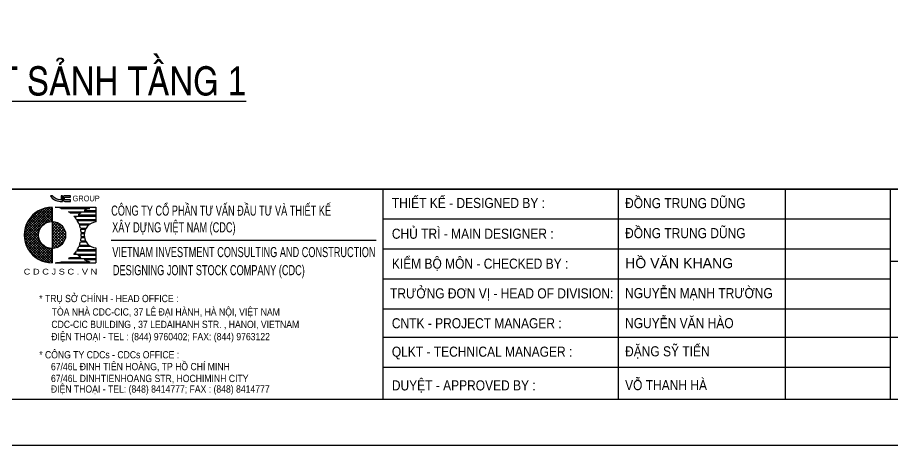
# Model space of a CAD drawing. Extents: x 134921 to 2525442, y -280073 to 23449.
# Drawn here: x 169581 to 187460, y -25556 to -16817 of the extents above; entities that cross this region are included whole.
import ezdxf
from ezdxf.enums import TextEntityAlignment as Align

# ---------------------------------------------------------------- set-up
doc = ezdxf.new("R2010")
doc.units = 0
doc.layers.get('0').update_dxf_attribs({"linetype": 'CONTINUOUS'})
doc.layers.get('Defpoints').update_dxf_attribs({"linetype": 'CONTINUOUS'})
for name, color, linetype in [('CDC -TEXT KHUNG', 7, 'CONTINUOUS'), ('CDC-KHUNGTEN', 7, 'CONTINUOUS'), ('HBS-Text1', 2, 'CONTINUOUS')]:
    doc.layers.add(name, color=color, linetype=linetype)
doc.layers.add('X_GRID$0$symb', color=6, linetype='CONTINUOUS', lineweight=25)
doc.styles.add('HBS-TitleText', font='VHARIALN_1.TTF', dxfattribs={"width": 0.75})
doc.styles.add('KT CDC', font='arial.ttf', dxfattribs={"width": 0.85, "height": 200})
doc.styles.add('TEXT', font='VHARIAL_1.TTF')

# ---------------------------------------------------------------- blocks, each defined once
blk = doc.blocks.new('LOGO')
at = {"layer": 'CDC -TEXT KHUNG'}
h = blk.add_hatch(color=1, dxfattribs=at)
h.paths.add_polyline_path([(-2.97, 5.43), (-3.17, 5.43), (-3.17, 4.86), (-3.22, 4.86, -0.237912), (-4.36, 5.43), (-4.62, 5.43, 0.272847), (-3.29, 4.65), (-2.97, 4.65)])
h.paths.add_polyline_path([(-1.85, 5.43), (-2.64, 5.43, 0.414214), (-2.89, 5.17), (-2.89, 4.9, 0.414214), (-2.64, 4.65), (-1.85, 4.65), (-1.85, 4.85), (-2.64, 4.85, -0.414214), (-2.69, 4.9), (-2.69, 5.17, -0.414214), (-2.64, 5.23), (-1.85, 5.23)])
h = blk.add_hatch(dxfattribs=at)
h.set_pattern_fill('ANSI37', color=102, scale=2.275319, angle=360, style=0)
h.set_pattern_definition([(45, (-2825.77208, 631.462), (-0.176978248, 0.17697825), []), (135, (-2825.77208, 631.462), (-0.176978248, -0.17697825), [])])
edge = h.paths.add_edge_path()
edge.add_arc((-4.4, 0.02), 1.86, 90, 270)
edge.add_line((-4.4, -1.84), (-4.4, -3.79))
edge.add_line((-4.4, -3.79), (-4.59, -3.79))
edge.add_line((-4.59, -3.79), (-4.77, -3.78))
edge.add_line((-4.77, -3.78), (-4.96, -3.75))
edge.add_line((-4.96, -3.75), (-5.14, -3.72))
edge.add_line((-5.14, -3.72), (-5.33, -3.68))
edge.add_line((-5.33, -3.68), (-5.51, -3.63))
edge.add_line((-5.51, -3.63), (-5.68, -3.57))
edge.add_line((-5.68, -3.57), (-5.86, -3.5))
edge.add_line((-5.86, -3.5), (-6.03, -3.43))
edge.add_line((-6.03, -3.43), (-6.2, -3.34))
edge.add_line((-6.2, -3.34), (-6.36, -3.25))
edge.add_line((-6.36, -3.25), (-6.52, -3.15))
edge.add_line((-6.52, -3.15), (-6.67, -3.04))
edge.add_line((-6.67, -3.04), (-6.82, -2.93))
edge.add_line((-6.82, -2.93), (-6.96, -2.81))
edge.add_line((-6.96, -2.81), (-7.1, -2.68))
edge.add_line((-7.1, -2.68), (-7.22, -2.54))
edge.add_line((-7.22, -2.54), (-7.35, -2.4))
edge.add_line((-7.35, -2.4), (-7.46, -2.25))
edge.add_line((-7.46, -2.25), (-7.57, -2.1))
edge.add_line((-7.57, -2.1), (-7.67, -1.94))
edge.add_line((-7.67, -1.94), (-7.76, -1.78))
edge.add_line((-7.76, -1.78), (-7.85, -1.61))
edge.add_line((-7.85, -1.61), (-7.92, -1.44))
edge.add_line((-7.92, -1.44), (-7.99, -1.27))
edge.add_line((-7.99, -1.27), (-8.05, -1.09))
edge.add_line((-8.05, -1.09), (-8.1, -0.91))
edge.add_line((-8.1, -0.91), (-8.14, -0.72))
edge.add_line((-8.14, -0.72), (-8.17, -0.54))
edge.add_line((-8.17, -0.54), (-8.19, -0.35))
edge.add_line((-8.19, -0.35), (-8.21, -0.17))
edge.add_line((-8.21, -0.17), (-8.21, 0.02))
edge.add_line((-8.21, 0.02), (-8.21, 0.21))
edge.add_line((-8.21, 0.21), (-8.19, 0.39))
edge.add_line((-8.19, 0.39), (-8.17, 0.58))
edge.add_line((-8.17, 0.58), (-8.14, 0.76))
edge.add_line((-8.14, 0.76), (-8.1, 0.95))
edge.add_line((-8.1, 0.95), (-8.05, 1.13))
edge.add_line((-8.05, 1.13), (-7.99, 1.3))
edge.add_line((-7.99, 1.3), (-7.92, 1.48))
edge.add_line((-7.92, 1.48), (-7.85, 1.65))
edge.add_line((-7.85, 1.65), (-7.76, 1.82))
edge.add_line((-7.76, 1.82), (-7.67, 1.98))
edge.add_line((-7.67, 1.98), (-7.57, 2.14))
edge.add_line((-7.57, 2.14), (-7.46, 2.29))
edge.add_line((-7.46, 2.29), (-7.35, 2.44))
edge.add_line((-7.35, 2.44), (-7.22, 2.58))
edge.add_line((-7.22, 2.58), (-7.1, 2.72))
edge.add_line((-7.1, 2.72), (-6.96, 2.84))
edge.add_line((-6.96, 2.84), (-6.82, 2.97))
edge.add_line((-6.82, 2.97), (-6.67, 3.08))
edge.add_line((-6.67, 3.08), (-6.52, 3.19))
edge.add_line((-6.52, 3.19), (-6.36, 3.29))
edge.add_line((-6.36, 3.29), (-6.2, 3.38))
edge.add_line((-6.2, 3.38), (-6.03, 3.47))
edge.add_line((-6.03, 3.47), (-5.86, 3.54))
edge.add_line((-5.86, 3.54), (-5.68, 3.61))
edge.add_line((-5.68, 3.61), (-5.51, 3.67))
edge.add_line((-5.51, 3.67), (-5.33, 3.72))
edge.add_line((-5.33, 3.72), (-5.14, 3.76))
edge.add_line((-5.14, 3.76), (-4.96, 3.79))
edge.add_line((-4.96, 3.79), (-4.77, 3.81))
edge.add_line((-4.77, 3.81), (-4.59, 3.83))
edge.add_line((-4.59, 3.83), (-4.4, 3.83))
edge.add_line((-4.4, 3.83), (-4.4, 1.88))
h = blk.add_hatch(dxfattribs=at)
h.set_pattern_fill('ANSI37', color=1, scale=2.275319, angle=360, style=0)
h.set_pattern_definition([(45, (-487.00256, -143.02526), (-0.20111165, 0.20111165), []), (135, (-487.00256, -143.02526), (-0.20111165, -0.20111165), [])])
h.paths.add_polyline_path([(-4.4, 1.88), (-4.4, -1.78), (-4.4, -1.84, 0.414214), (-2.54, 0.02, 0.414214)])
at = {"layer": 'CDC -TEXT KHUNG', "color": 102}
for p, q in [((-4.4, 3.83), (-4.4, -1.78)), ((-4, 3.84), (1.63, 3.84)), ((-3.15, 3.69), (0.78, 3.69)), ((1.63, 3.84), (1.63, 1.82)), ((-2.14, 3.23), (1.63, 3.23)), ((-1.93, 3.09), (-0.44, 3.09)), ((-1.41, 2.63), (1.63, 2.63)), ((-1.28, 2.48), (-1.09, 2.48)), ((-0.81, 2.78), (1.63, 2.78)), ((0.02, 3.38), (1.63, 3.38)), ((-1.05, 2.18), (1.63, 2.18)), ((-0.95, 2.03), (1.63, 2.03)), ((-0.71, 1.57), (0.9, 1.57)), ((-0.65, 1.43), (0.69, 1.43)), ((-0.5, 0.97), (0.29, 0.97)), ((-0.47, 0.82), (0.21, 0.82)), ((-0.4, 0.37), (0.06, 0.37)), ((-0.39, 0.22), (0.03, 0.22)), ((-0.5, -0.93), (0.29, -0.93)), ((-0.47, -0.78), (0.21, -0.78)), ((-0.4, -0.33), (0.06, -0.33)), ((-0.39, -0.18), (0.03, -0.18)), ((-4.4, -1.78), (-4.4, -3.79)), ((-1.05, -2.14), (1.63, -2.14)), ((-0.95, -1.99), (1.63, -1.99)), ((-0.71, -1.53), (0.9, -1.53)), ((-0.65, -1.39), (0.69, -1.39)), ((1.63, -1.75), (1.63, -3.79)), ((-2.14, -3.2), (1.63, -3.2)), ((-1.93, -3.05), (-0.44, -3.05)), ((-1.41, -2.59), (1.63, -2.59)), ((-1.28, -2.45), (-1.09, -2.45)), ((-0.81, -2.74), (1.63, -2.74)), ((0.02, -3.34), (1.63, -3.34)), ((-4.4, -3.79), (-4.4, -3.79)), ((-4, -3.79), (1.63, -3.79)), ((-3.15, -3.65), (0.78, -3.65))]:
    blk.add_line(p, q, dxfattribs=at)
at = {"layer": 'CDC -TEXT KHUNG'}
blk.add_line((-0.67, 1.22), (-0.67, 1.22), dxfattribs=at)
at = {"layer": 'CDC -TEXT KHUNG', "color": 1}
for points in [[(-2.97, 5.43), (-3.17, 5.43), (-3.17, 4.86), (-3.22, 4.86, -0.237912), (-4.36, 5.43), (-4.62, 5.43, 0.272847), (-3.29, 4.65), (-2.97, 4.65)], [(-1.85, 5.43), (-2.64, 5.43, 0.414214), (-2.89, 5.17), (-2.89, 4.9, 0.414214), (-2.64, 4.65), (-1.85, 4.65), (-1.85, 4.85), (-2.64, 4.85, -0.414214), (-2.69, 4.9), (-2.69, 5.17, -0.414214), (-2.64, 5.23), (-1.85, 5.23)]]:
    blk.add_lwpolyline(points, format="xyb", close=True, dxfattribs=at)
at = {"layer": 'CDC -TEXT KHUNG', "color": 102}
blk.add_circle((-4.4, 0.02), 1.86, dxfattribs=at)
blk.add_arc((-4.42, 0.02), 3.82, 89.7449, 270.2551, dxfattribs=at)
at = {"layer": 'CDC -TEXT KHUNG', "color": 112}
blk.add_ellipse((-4.2, 0.02), major_axis=(-2.7, 2.7), ratio=1, start_param=-1.064136, end_param=-0.838054, dxfattribs=at)
at = {"layer": 'CDC -TEXT KHUNG', "color": 102}
for centre, major_axis, start_param, end_param in [((1.83, 0.02), (2.7, 2.7), 1.064136, 1.278853), ((-4.2, 0.02), (-2.7, 2.7), -1.423028, -1.355019), ((-4.2, 0.02), (2.7, 2.7), 6.199614, 6.251308), ((1.83, 0.02), (-2.7, 2.7), 0.083571, 0.124553), ((1.83, 0.02), (-2.7, 2.7), -0.147768, -0.022458), ((-4.2, 0.02), (-2.7, 2.7), 4.527318, 4.587836), ((-4.2, 0.02), (-2.7, 2.7), 4.346177, 4.481253), ((-4.2, 0.02), (-2.7, 2.7), 4.178765, 4.304301), ((1.81, 0.03), (1.27, 1.27), 0.884906, 3.827483), ((-4.2, 0.02), (2.7, 2.7), 5.589142, 5.7099), ((-4.2, 0.02), (2.7, 2.7), 5.445131, 5.550443), ((-4.2, 0.02), (-2.7, 2.7), 3.549681, 3.675216), ((-4.2, 0.02), (-2.7, 2.7), 3.714878, 3.835636), ((-4.2, 0.02), (2.7, 2.7), 4.836942, 4.89746), ((1.83, 0.02), (-2.7, 2.7), 1.446243, 1.487225), ((-4.2, 0.02), (2.7, 2.7), 4.943525, 5.078601), ((-4.2, 0.02), (-2.7, 2.7), 2.925816, 2.993825), ((-4.2, 0.02), (-2.7, 2.7), 3.17347, 3.225164), ((1.83, 0.02), (-2.7, 2.7), 1.538919, 1.718564), ((1.83, 0.02), (2.7, 2.7), 3.433536, 3.648253), ((-4.2, 0.02), (2.7, 2.7), 3.979647, 4.205729)]:
    blk.add_ellipse(centre, major_axis=major_axis, ratio=1, start_param=start_param, end_param=end_param, dxfattribs=at)
at = {"layer": 'CDC -TEXT KHUNG', "color": 1, "style": 'KT CDC', "width": 0.85}
blk.add_text('GROUP', height=0.786, dxfattribs=at).set_placement((-1.59, 4.66))
at = {"layer": 'CDC -TEXT KHUNG', "color": 102, "style": 'KT CDC', "width": 1.15}
blk.add_text('C D C J S C . V N', height=0.7935, dxfattribs=at).set_placement((-8.31, -5.41))

msp = doc.modelspace()

# ---------------------------------------------------------------- linework, layer by layer
at = {"color": 4}
msp.add_lwpolyline([(137825.171, -24613.545), (203365.318, -24613.545), (203365.318, 22511.027), (137825.171, 22511.027)], close=True, dxfattribs=at)
at = {"layer": 'CDC -TEXT KHUNG', "color": 6}
msp.add_line((171491.387, -21364.761), (176908.796, -21364.761), dxfattribs=at)
at = {"layer": 'CDC-KHUNGTEN', "color": 4}
msp.add_line((137825.171, -20323.545), (203365.318, -20323.545), dxfattribs=at)
at = {"layer": 'CDC-KHUNGTEN', "color": 7}
for p, q in [((177047.033, -20323.545), (177047.033, -24613.545)), ((181853.045, -20323.545), (181853.045, -24613.545)), ((185266.589, -20323.545), (185266.589, -24613.545)), ((187411.448, -20323.545), (187411.448, -24613.545)), ((187411.448, -20936.21), (177047.033, -20936.21)), ((187411.448, -21548.876), (177047.033, -21548.876)), ((187411.448, -22161.542), (177047.033, -22161.542)), ((187411.448, -22774.207), (177047.033, -22774.207)), ((187411.448, -23349.954), (177047.033, -23349.954)), ((187411.448, -23962.62), (177047.033, -23962.62))]:
    msp.add_line(p, q, dxfattribs=at)
at = {"layer": 'CDC-KHUNGTEN'}
for p, q in [((194785.067, -21798.851), (187411.448, -21798.851)), ((194785.067, -23349.954), (187411.448, -23349.954))]:
    msp.add_line(p, q, dxfattribs=at)
at = {"layer": 'Defpoints'}
msp.add_lwpolyline([(134920.621, -25556.171), (134920.621, 23448.829), (204303.121, 23448.829), (204303.121, -25556.171), (134920.621, -25556.171)], close=True, dxfattribs=at)
at = {"layer": 'X_GRID$0$symb', "ltscale": 2}
msp.add_lwpolyline([(137825.171, 22511.027), (203365.318, 22511.027), (203365.318, -20323.545), (137825.171, -20323.545)], close=True, dxfattribs=at)

# ---------------------------------------------------------------- block references
at = {"layer": 'CDC -TEXT KHUNG', "color": 6, "xscale": 148.4999999999838, "yscale": 148.4999999999838, "zscale": 148.4999999999838}
msp.add_blockref('LOGO', (170941.361, -21261.868), dxfattribs=at)

# ---------------------------------------------------------------- texts
at = {"layer": 'CDC -TEXT KHUNG', "style": 'KT CDC', "width": 0.85}
for s, height, p in [('THIẾT KẾ - DESIGNED BY :', 206.25, (177230.33, -20707.169)), ('ĐỒNG TRUNG DŨNG', 206.25, (181996.176, -20709.954)), ('CHỦ TRÌ - MAIN DESIGNER :', 206.25, (177230.33, -21334.99)), ('ĐỒNG TRUNG DŨNG', 206.25, (181996.176, -21322.62)), ('KIỂM BỘ MÔN - CHECKED BY :', 206.25, (177230.33, -21946.253)), ('TRƯỞNG ĐƠN VỊ - HEAD OF DIVISION:', 206.25, (177193.36, -22552.538)), ('NGUYỄN MẠNH TRƯỜNG', 206.25, (181996.176, -22547.951)), ('* TRỤ SỞ CHÍNH - HEAD OFFICE :', 148.5, (170024.564, -22629.013)), ('TÒA NHÀ CDC-CIC, 37 LÊ ĐẠI HÀNH, HÀ NỘI, VIỆT NAM', 148.5, (170279.522, -22904.038)), ('CDC-CIC BUILDING , 37 LEDAIHANH STR. , HANOI, VIETNAM', 148.5, (170272.885, -23157.097)), ('CNTK - PROJECT MANAGER :', 206.25, (177230.33, -23163.195)), ('NGUYỄN VĂN HÀO', 206.25, (181996.176, -23160.617)), ('ĐIỆN THOẠI - TEL : (844) 9760402; FAX: (844) 9763122', 148.5, (170269.933, -23407.741)), ('* CÔNG TY CDCs - CDCs OFFICE :', 148.5, (170024.564, -23777.397)), ('QLKT - TECHNICAL MANAGER :', 206.25, (177230.33, -23743.503)), ('ĐẶNG SỸ TIẾN', 206.25, (181996.176, -23736.364)), ('67/46L ĐINH TIÊN HOÀNG, TP HỒ CHÍ MINH', 148.5, (170264.07, -24019.23)), ('67/46L DINHTIENHOANG STR, HOCHIMINH CITY', 148.5, (170264.07, -24261.127)), ('ĐIỆN THOẠI - TEL: (848) 8414777; FAX : (848) 8414777', 148.5, (170264.07, -24477.064)), ('DUYỆT - APPROVED BY :', 206.25, (177230.33, -24431.896)), ('VỖ THANH HÀ', 206.25, (181996.176, -24426.176))]:
    msp.add_text(s, height=height, dxfattribs=at).set_placement(p)
at = {"layer": 'CDC -TEXT KHUNG', "color": 6, "style": 'KT CDC', "width": 0.65}
for s, p in [('CÔNG TY CỔ PHẦN TƯ VẤN ÐẦU TƯ VÀ THIẾT KẾ', (171495.309, -20862.306)), ('XÂY DỰNG VIỆT NAM (CDC)', (171514.82, -21204.546)), ('VIETNAM INVESTMENT CONSULTING AND CONSTRUCTION ', (171518.152, -21709.753)), ('DESIGNING JOINT STOCK COMPANY (CDC)', (171528.962, -22078.92))]:
    msp.add_text(s, height=206.25, dxfattribs=at).set_placement(p)
at = {"layer": 'CDC -TEXT KHUNG', "style": 'TEXT'}
msp.add_text('Hå V¡N KHANG', height=206.25, dxfattribs=at).set_placement((181996.176, -21935.285))
at = {"layer": 'HBS-Text1', "style": 'HBS-TitleText'}
msp.add_text('%%UMÆt b»ng bè trÝ ®Ìn h¾t s¶nh tÇng 1', height=588, dxfattribs=at).set_placement((167384.365, -18110.673), align=Align.MIDDLE_CENTER)

doc.saveas('drawing.dxf')
